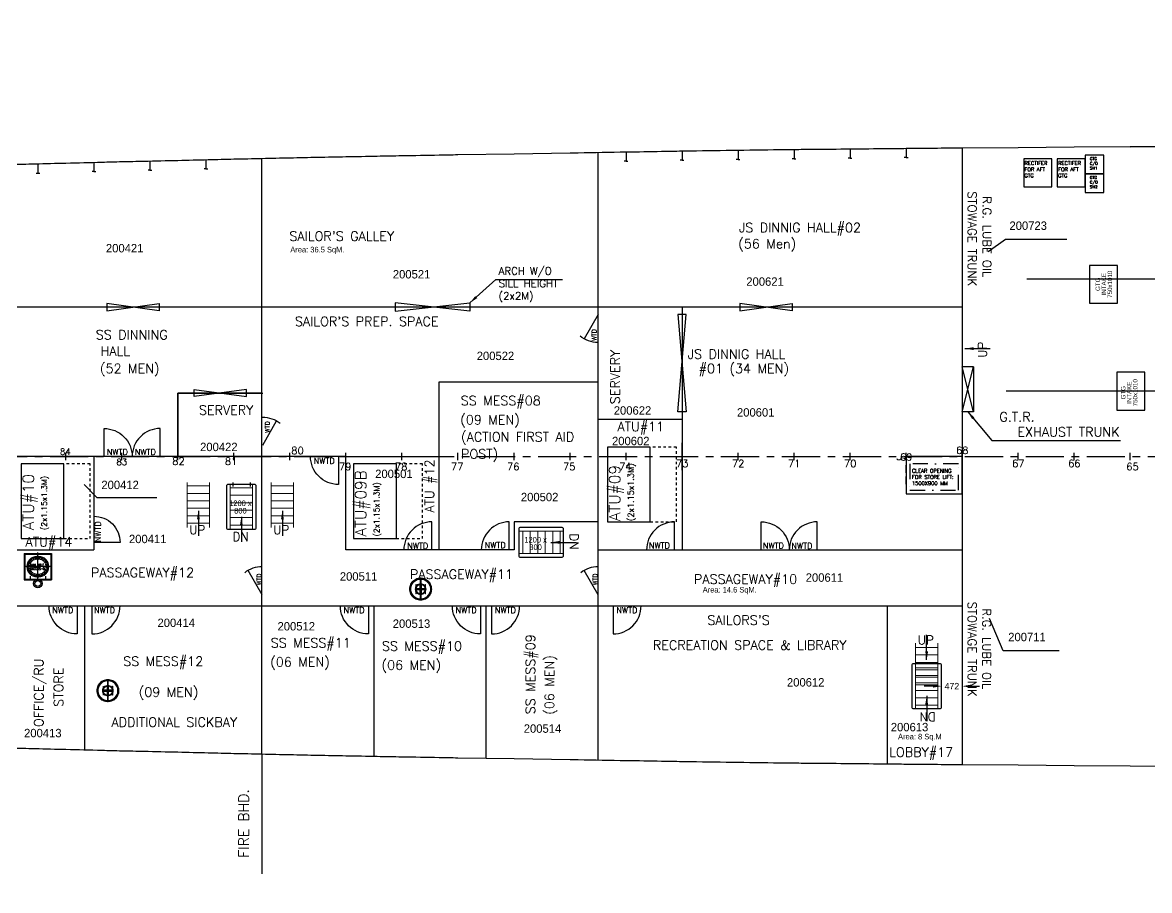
# Model space of a CAD drawing. Header units: inches. Extents: x -439515 to 171412, y -8673 to 415183.
# Drawn here: x 36769 to 62641, y 80896 to 100823 of the extents above; entities that cross this region are included whole.
import ezdxf
from ezdxf.enums import TextEntityAlignment as Align

# ---------------------------------------------------------------- set-up
doc = ezdxf.new("R2010")
doc.units = ezdxf.units.IN
doc.header["$LTSCALE"] = 700
doc.header["$MEASUREMENT"] = 0
doc.header["$PDMODE"] = 34
for name, pattern in [('CENTER', [2, 1.25, -0.25, 0.25, -0.25]), ('CENTER2', [1.125, 0.75, -0.125, 0.125, -0.125]), ('DASHDOT', [1, 0.5, -0.25, 0, -0.25]), ('DASHED', [0.75, 0.5, -0.25]), ('DASHED2', [0.375, 0.25, -0.125]), ('DOT', [0.2, 0.1, -0.1])]:
    doc.linetypes.add(name, pattern=pattern)
for name, color, linetype in [('00', 7, 'Continuous'), ('01', 7, 'Continuous'), ('1', 2, 'Continuous'), ('2 DECK', 7, 'Continuous'), ('COMPT.NOS', 4, 'Continuous'), ('COMPTNAME', 7, 'Continuous'), ('Escape scuttle', 30, 'Continuous'), ('Escape scuttle-RefEdit0', 30, 'Continuous'), ('HATCHES', 7, 'Continuous'), ('Layer1', 6, 'Continuous'), ('LIGHT_BULKHEADS', 7, 'Continuous'), ('MANHOLEPLAN', 3, 'Continuous'), ('STIF3', 3, 'Continuous'), ('UP-DOWN', 7, 'Continuous')]:
    doc.layers.add(name, color=color, linetype=linetype)
doc.layers.add('LADDER', color=7, linetype='Continuous', lineweight=15)
doc.styles.add('ROMAN C', font='ROMANS.SHX', dxfattribs={"width": 0.9})
doc.styles.add('ROMANS', font='romans')
doc.styles.add('style1', font='romans.shx', dxfattribs={"height": 250})
doc.dimstyles.get("Standard").update_dxf_attribs({"dimtxt": 150.18, "dimasz": 200.18, "dimexe": 0.8, "dimexo": 0.625, "dimgap": 0.09, "dimtad": 0, "dimtih": 1, "dimtoh": 1, "dimdec": 0, "dimzin": 0, "dimdsep": 46, "dimtxsty": 'Standard', "dimcen": 8.09, "dimclrd": 40, "dimclre": 40, "dimadec": 0, "dimazin": 0, "dimtfac": 1, "dimtdec": 0, "dimtofl": 0, "dimtmove": 0, "dimatfit": 3, "dimfxl": 1, "dimtolj": 1, "dimtzin": 0, "dimarcsym": 0})

# ---------------------------------------------------------------- blocks, each defined once
blk = doc.blocks.new('A$C49E2739F')
at = {"layer": 'LADDER', "color": 3}
for p, q in [((112, 600), (1312, 600)), ((200, 600), (200, 0)), ((400, 600), (400, 0)), ((600, 600), (600, 0)), ((800, 600), (800, 0)), ((1000, 600), (1000, 0)), ((1200, 600), (1200, 0)), ((112, 0), (1312, 0))]:
    blk.add_line(p, q, dxfattribs=at)
blk = doc.blocks.new('*D256')
at = {"layer": '01', "color": 40, "linetype": 'ByBlock', "lineweight": -2, "transparency": 16777216}
for p, q in [((57669, 85586), (57469, 85586)), ((57869, 85586), (57869, 85586)), ((58341, 85587), (58341, 85587)), ((58541, 85586), (58741, 85586))]:
    blk.add_line(p, q, dxfattribs=at)
at = {"layer": '01', "color": 40, "linetype": 'ByBlock', "transparency": 16777216}
for points in [[(57669, 85620), (57669, 85553), (57869, 85586)], [(58541, 85620), (58541, 85553), (58341, 85586)]]:
    blk.add_solid(points, dxfattribs=at)
at = {"layer": 'Defpoints', "color": 0, "linetype": 'ByBlock', "transparency": 16777216}
for p in [(57869, 85586), (58341, 85586), (58341, 85586)]:
    blk.add_point(p, dxfattribs=at)
at = {"layer": '01', "color": 0, "linetype": 'ByBlock', "transparency": 16777216, "insert": (58105, 85586), "char_height": 150.2, "attachment_point": 5}
blk.add_mtext('\\A1;472', dxfattribs=at)
blk = doc.blocks.new('atu10')
at = {"layer": '01', "color": 3, "linetype": 'ByBlock'}
blk.add_lwpolyline([(99332, 104003), (101332, 104003), (101332, 105153), (99332, 105153)], close=True, dxfattribs=at)
at = {"layer": '01', "color": 4, "linetype": 'DOT'}
blk.add_lwpolyline([(99332, 104003), (99332, 103303), (101332, 103303), (101332, 104003)], dxfattribs=at)
at = {"insert": (99559, 105108), "char_height": 400, "width": 1855.09, "attachment_point": 1, "style": 'ROMANS'}
blk.add_mtext('{\\H0.75x;ATU#10\\P\\H0.5x;(2x1.15x1.3M)\\P \\H0.8889x;}', dxfattribs=at)
blk = doc.blocks.new('DRW', base_point=(42299, 4033))
at = {"linetype": 'Continuous'}
blk.add_line((41799, 4033), (42665, 4533), dxfattribs=at)
blk.add_arc((41799, 4033), 1000, 0, 40, dxfattribs=at)
blk = doc.blocks.new('DLN', base_point=(36758, 6815))
at = {"linetype": 'Continuous'}
blk.add_lwpolyline([(37258, 6815), (37258, 7815, 0.414214), (36258, 6815)], format="xyb", dxfattribs=at)
blk = doc.blocks.new('ATU09B')
at = {"layer": '01', "color": 3, "linetype": 'ByBlock'}
blk.add_lwpolyline([(99980, 103141), (101980, 103141), (101980, 104291), (99980, 104291)], close=True, dxfattribs=at)
at = {"layer": '01', "color": 4, "linetype": 'DOT'}
blk.add_lwpolyline([(99980, 103141), (99980, 102441), (101980, 102441), (101980, 103141)], dxfattribs=at)
at = {"insert": (99998, 104246), "char_height": 400, "width": 2209.7, "attachment_point": 1, "style": 'ROMANS'}
blk.add_mtext('{\\H0.75x;ATU#09\\P\\H0.5333x;(2x1.15x1.3M)\\P }', dxfattribs=at)
blk = doc.blocks.new('WT DOORS')
at = {"color": 7}
blk.add_line((30323, -121880), (29948, -121230), dxfattribs=at)
at = {"linetype": 'ByBlock'}
blk.add_arc((30323, -121880), 750, 89.9395, 128.584, dxfattribs=at)
blk = doc.blocks.new('ATU09')
at = {"layer": '01', "color": 3, "linetype": 'ByBlock'}
blk.add_lwpolyline([(105792, 92966), (107792, 92966), (107792, 94116), (105792, 94116)], close=True, dxfattribs=at)
at = {"layer": '01', "color": 4, "linetype": 'DOT'}
blk.add_lwpolyline([(105792, 92966), (105792, 92266), (107792, 92266), (107792, 92966)], dxfattribs=at)
at = {"insert": (105849, 94071), "char_height": 400, "width": 1855.09, "attachment_point": 1, "style": 'ROMANS'}
blk.add_mtext('{\\H0.75x;ATU#09B\\P\\H0.5x;(2x1.15x1.3M)\\P }', dxfattribs=at)
blk = doc.blocks.new('GTG STARING PANEL AFT1')
at = {"layer": '01', "color": 3, "linetype": 'ByBlock'}
blk.add_lwpolyline([(-133679, 125903), (-132929, 125903), (-132929, 126653), (-133679, 126653)], close=True, dxfattribs=at)
at = {"color": 3, "insert": (-133657, 126586), "char_height": 100, "width": 899.37, "attachment_point": 1}
blk.add_mtext('{\\Fromans.shx|c0;RECTIFER  FOR AFT GTG }', dxfattribs=at)
blk = doc.blocks.new('CHANGEOVER SW1')
at = {"layer": '01', "color": 4, "linetype": 'ByBlock'}
blk.add_lwpolyline([(-131303, 124263), (-130803, 124263), (-130803, 124763), (-131303, 124763)], close=True, dxfattribs=at)
at = {"color": 4, "insert": (-131179, 124702), "char_height": 75, "width": 291.25, "attachment_point": 1}
blk.add_mtext('{\\Fromans.shx|c0;GTG C/O SW1}', dxfattribs=at)
blk = doc.blocks.new('CHANGEOVER SW2')
at = {"layer": '01', "color": 4, "linetype": 'ByBlock'}
blk.add_lwpolyline([(-131303, 123761), (-130803, 123761), (-130803, 124261), (-131303, 124261)], close=True, dxfattribs=at)
at = {"color": 4, "insert": (-131179, 124200), "char_height": 75, "width": 291.25, "attachment_point": 1}
blk.add_mtext('{\\Fromans.shx|c0;GTG C/O SW2}', dxfattribs=at)
blk = doc.blocks.new('HING')
at = {"layer": 'MANHOLEPLAN'}
for p, q in [((-205, -49), (-205, 61)), ((205, -49), (205, 61))]:
    blk.add_line(p, q, dxfattribs=at)
for radius in [118, 77.9]:
    blk.add_circle((0, 147), radius, dxfattribs=at)
blk = doc.blocks.new('manholerecesstype450x400')
at = {"layer": 'MANHOLEPLAN', "ltscale": 0.13}
for p, q in [((-363, 353), (-363, -353)), ((-363, 353), (363, 353)), ((-353, 343), (-353, -343)), ((-353, 343), (353, 343)), ((-353, 338), (353, 338)), ((-348, 338), (-348, -338)), ((348, 338), (348, -338)), ((353, 343), (353, -343)), ((363, 353), (363, -353)), ((-25, 240), (25, 240)), ((-25, -240), (25, -240)), ((-363, -353), (363, -353)), ((-353, -338), (353, -338)), ((-353, -343), (353, -343))]:
    blk.add_line(p, q, dxfattribs=at)
at = {"layer": 'MANHOLEPLAN', "linetype": 'CENTER2', "ltscale": 0.1}
for p, q in [((0, -370), (0, 383)), ((385, 0), (-374, 0))]:
    blk.add_line(p, q, dxfattribs=at)
at = {"layer": 'MANHOLEPLAN'}
for p, q in [((-73, 8), (73, 8)), ((-25, 270), (25, 270)), ((-73, -8), (73, -8)), ((-25, -270), (25, -270))]:
    blk.add_line(p, q, dxfattribs=at)
at = {"layer": 'MANHOLEPLAN', "linetype": 'DASHED', "ltscale": 0.13}
for p, q in [((-25, 205), (25, 205)), ((-25, 200), (25, 200)), ((-25, -200), (25, -200)), ((-25, -205), (25, -205))]:
    blk.add_line(p, q, dxfattribs=at)
at = {"layer": 'MANHOLEPLAN'}
for centre in [(-73, 0), (73, 0)]:
    blk.add_circle(centre, 8, dxfattribs=at)
at = {"layer": 'MANHOLEPLAN', "ltscale": 0.13}
for centre, radius, start, end in [((-25, 0), 270, 90, 270), ((-25, 0), 240, 90, 270), ((25, 0), 270, 270, 90), ((25, 0), 240, 270, 90)]:
    blk.add_arc(centre, radius, start, end, dxfattribs=at)
at = {"layer": 'MANHOLEPLAN', "linetype": 'DASHED', "ltscale": 0.13}
for centre, radius, start, end in [((-25, 0), 205, 90, 270), ((-25, 0), 200, 90, 270), ((25, 0), 205, 270, 90), ((25, 0), 200, 270, 90)]:
    blk.add_arc(centre, radius, start, end, dxfattribs=at)
at = {"layer": 'Layer1', "rotation": 180}
blk.add_blockref('HING', (0, -305), dxfattribs=at)
at = {"layer": 'MANHOLEPLAN', "insert": (-203, 74), "char_height": 60, "width": 626.17, "attachment_point": 1, "style": 'ROMAN C'}
blk.add_mtext('MAN HOLE RECESS-B', dxfattribs=at)
blk = doc.blocks.new('A$C1959151D')
at = {"layer": 'Escape scuttle-RefEdit0', "color": 3, "lineweight": 0}
for p, q in [((171, 308), (272, 310)), ((272, 310), (272, 284)), ((317, 317), (277, 317)), ((310, 322), (284, 322)), ((285, 554), (285, 559)), ((309, 559), (285, 559)), ((285, 309), (285, 285)), ((286, 309), (285, 309)), ((286, 309), (286, 285)), ((291, 309), (286, 309)), ((303, 321), (291, 321)), ((291, 278), (291, 321)), ((291, 309), (291, 285)), ((297, 309), (291, 309)), ((297, 421), (297, 441)), ((297, 441), (297, 421)), ((297, 309), (297, 285)), ((303, 309), (297, 309)), ((303, 278), (303, 321)), ((303, 285), (303, 309)), ((308, 309), (303, 309)), ((308, 423), (310, 322)), ((308, 285), (308, 309)), ((309, 309), (308, 309)), ((309, 554), (309, 559)), ((309, 285), (309, 309)), ((309, 285), (309, 309)), ((322, 284), (322, 310)), ((153, 297), (173, 297)), ((173, 297), (153, 297)), ((277, 277), (317, 277)), ((286, 171), (284, 272)), ((284, 272), (310, 272)), ((285, 285), (286, 285)), ((309, 278), (285, 278)), ((285, 272), (285, 278)), ((285, 272), (309, 272)), ((285, 40), (285, 35)), ((285, 35), (309, 35)), ((286, 285), (291, 285)), ((291, 285), (297, 285)), ((291, 278), (303, 278)), ((297, 285), (303, 285)), ((297, 173), (297, 153)), ((297, 153), (297, 173)), ((297, 0), (297, 35)), ((297, 0), (297, 35)), ((297, 16), (297, 22)), ((297, 16), (297, 22)), ((297, 0), (297, 15)), ((297, 0), (297, 15)), ((303, 285), (308, 285)), ((308, 285), (309, 285)), ((309, 272), (309, 278)), ((309, 40), (309, 35)), ((423, 286), (322, 284)), ((421, 297), (441, 297)), ((441, 297), (421, 297))]:
    blk.add_line(p, q, dxfattribs=at)
for points in [[(231, 7), (199, 17), (168, 29), (139, 46), (112, 65), (87, 87), (65, 112), (46, 139), (29, 168), (17, 199), (7, 231), (2, 264), (0, 297), (2, 330), (7, 363), (17, 395), (29, 426), (46, 455), (65, 482), (87, 507), (112, 529), (139, 548), (168, 565), (199, 577), (231, 587)], [(231, 7), (199, 17), (168, 29), (139, 46), (112, 65), (87, 87), (65, 112), (46, 139), (29, 168), (17, 199), (7, 231), (2, 264), (0, 297), (2, 330), (7, 363), (17, 395), (29, 426), (46, 455), (65, 482), (87, 507), (112, 529), (139, 548), (168, 565), (199, 577), (231, 587)], [(360, 572), (329, 577), (297, 579), (265, 577), (234, 572), (204, 563), (175, 551), (147, 536), (121, 518), (97, 497), (76, 473), (58, 447), (43, 419), (31, 390), (22, 360), (17, 329), (15, 297), (17, 265), (22, 234), (31, 204), (43, 175), (58, 147), (76, 121), (97, 97), (121, 76), (147, 58), (175, 43), (204, 31), (234, 22), (265, 17), (297, 15), (297, 0), (264, 2), (231, 7)], [(235, 23), (204, 32), (175, 44), (148, 59), (122, 78), (99, 99), (78, 122), (59, 148), (44, 175), (32, 204), (23, 235), (18, 266), (16, 297), (18, 328), (23, 359), (32, 390), (44, 419), (59, 446), (78, 472), (99, 495), (122, 516), (148, 535), (175, 550), (204, 562), (235, 571)], [(358, 565), (328, 570), (297, 572), (266, 570), (236, 565), (206, 556), (178, 545), (151, 530), (126, 512), (103, 491), (82, 468), (64, 443), (49, 416), (38, 388), (29, 358), (24, 328), (22, 297), (24, 266), (29, 236), (38, 206), (49, 178), (64, 151), (82, 126), (103, 103), (126, 82), (151, 64), (178, 49), (206, 38), (236, 29), (266, 24), (297, 22), (297, 16), (266, 18), (235, 23)], [(360, 552), (329, 557), (297, 559), (265, 557), (234, 552), (204, 542), (175, 529), (148, 513), (123, 493), (101, 471), (81, 446), (65, 419), (52, 390), (42, 360), (37, 329), (35, 297), (37, 265), (42, 234), (52, 204), (65, 175), (81, 148), (101, 123), (123, 101), (148, 81), (175, 65), (204, 52), (234, 42), (265, 37), (297, 35), (297, 0), (264, 2), (231, 7)], [(167, 421), (167, 173), (173, 173), (173, 421), (167, 421)], [(272, 284), (171, 286), (171, 308)], [(173, 316), (173, 310), (421, 310), (421, 316), (173, 316)], [(231, 587), (264, 592), (297, 594), (330, 592), (363, 587), (395, 577), (426, 565), (455, 548), (482, 529), (507, 507), (529, 482), (548, 455), (565, 426), (577, 395), (587, 363), (592, 330), (594, 297), (592, 264), (587, 231), (577, 199), (565, 168), (548, 139), (529, 112), (507, 87), (482, 65), (455, 46), (426, 29), (395, 17), (363, 7), (330, 2), (297, 0)], [(231, 587), (264, 592), (297, 594), (330, 592), (363, 587), (395, 577), (426, 565), (455, 548), (482, 529), (507, 507), (529, 482), (548, 455), (565, 426), (577, 395), (587, 363), (592, 330), (594, 297), (592, 264), (587, 231), (577, 199), (565, 168), (548, 139), (529, 112), (507, 87), (482, 65), (455, 46), (426, 29), (395, 17), (363, 7), (330, 2), (297, 0)], [(235, 571), (266, 576), (297, 578), (328, 576), (359, 571), (390, 562), (419, 550), (446, 535), (472, 516), (495, 495), (516, 472), (535, 446), (550, 419), (562, 390), (571, 359), (576, 328), (578, 297), (576, 266), (571, 235), (562, 204), (550, 175), (535, 148), (516, 122), (495, 99), (472, 78), (446, 59), (419, 44), (390, 32), (359, 23), (328, 18), (297, 16)], [(272, 284), (274, 284), (274, 310), (272, 310)], [(285, 559), (277, 322), (277, 317)], [(277, 317), (285, 554), (309, 554), (317, 317)], [(284, 322), (286, 423), (308, 423)], [(284, 322), (284, 320), (310, 320), (310, 322)], [(285, 594), (285, 554), (309, 554), (309, 594), (285, 594)], [(317, 317), (317, 322), (309, 559)], [(322, 310), (320, 310), (320, 284), (322, 284)], [(322, 310), (423, 308), (423, 286)], [(358, 29), (388, 38), (416, 49), (443, 64), (468, 82), (491, 103), (512, 126), (530, 151), (545, 178), (556, 206), (565, 236), (570, 266), (572, 297), (570, 328), (565, 358), (556, 388), (545, 416), (530, 443), (512, 468), (491, 491), (468, 512), (443, 530), (416, 545), (388, 556), (358, 565)], [(360, 22), (390, 31), (419, 43), (447, 58), (473, 76), (497, 97), (518, 121), (536, 147), (551, 175), (563, 204), (572, 234), (577, 265), (579, 297), (577, 329), (572, 360), (563, 390), (551, 419), (536, 447), (518, 473), (497, 497), (473, 518), (447, 536), (419, 551), (390, 563), (360, 572)], [(360, 42), (390, 52), (419, 65), (446, 81), (471, 101), (493, 123), (513, 148), (529, 175), (542, 204), (552, 234), (557, 265), (559, 297), (557, 329), (552, 360), (542, 390), (529, 419), (513, 446), (493, 471), (471, 493), (446, 513), (419, 529), (390, 542), (360, 552)], [(421, 421), (421, 173), (427, 173), (427, 421), (421, 421)], [(173, 284), (173, 278), (421, 278), (421, 284), (173, 284)], [(277, 277), (277, 272), (285, 35)], [(317, 277), (309, 40), (285, 40), (277, 277)], [(310, 272), (310, 274), (284, 274), (284, 272)], [(285, 40), (285, 0), (309, 0), (309, 40), (285, 40)], [(310, 272), (308, 171), (286, 171)], [(297, 35), (329, 37), (360, 42)], [(297, 22), (328, 24), (358, 29)], [(297, 15), (329, 17), (360, 22)], [(309, 35), (317, 272), (317, 277)]]:
    blk.add_lwpolyline(points, dxfattribs=at)
for points in [[(297, 22, 0.999999), (297, 572, 0.999999), (297, 22, 0.999999)], [(297, 272, 1), (297, 322, 1), (297, 272, 1)], [(297, 272, 1), (297, 322, 1), (297, 272, 1)], [(297, 272, 1), (297, 322, 1), (297, 272, 1)], [(297, 285, 1), (297, 309, 1), (297, 285, 1)]]:
    blk.add_lwpolyline(points, format="xyb", dxfattribs=at)
for radius, start, end in [(144, 90, 180.0001), (124, 90, 180), (144, 359.9999, 90), (124, 0, 90), (144, 179.9999, 270), (124, 180, 270), (144, 270, 0.0001), (124, 270, 0)]:
    blk.add_arc((297, 297), radius, start, end, dxfattribs=at)

msp = doc.modelspace()

# ---------------------------------------------------------------- linework, layer by layer
at = {"color": 7}
for p, q in [((49981.3, 83884), (49981.3, 97834.3)), ((58340.7, 97938.6), (58340.7, 83779.9)), ((58340.7, 94288.7), (36477.6, 94288.7)), ((37763.7, 90773.5), (37763.7, 90944.9)), ((39049.7, 90773.5), (39049.7, 90944.9)), ((40335.8, 90773.5), (40335.8, 90944.9)), ((41621.8, 90773.5), (41621.8, 90944.9)), ((42907.9, 90773.5), (42907.9, 90944.9)), ((44194, 90773.5), (44194, 90944.9)), ((45480, 90773.5), (45480, 90944.9)), ((46766.1, 90773.5), (46766.1, 90944.9)), ((48052.2, 90773.5), (48052.2, 90944.9)), ((49338.2, 90773.5), (49338.2, 90944.9)), ((50624.3, 90773.5), (50624.3, 90944.9)), ((51910.3, 90773.5), (51910.3, 90944.9)), ((53196.4, 90773.5), (53196.4, 90944.9)), ((54482.5, 90773.5), (54482.5, 90944.9)), ((55768.5, 90773.5), (55768.5, 90944.9)), ((57054.6, 90773.5), (57054.6, 90944.9)), ((58340.7, 90773.5), (58340.7, 90944.9)), ((59626.7, 90773.5), (59626.7, 90944.9)), ((60912.8, 90773.5), (60912.8, 90944.9)), ((62198.8, 90773.5), (62198.8, 90944.9)), ((36477.6, 87429.7), (49981.3, 87429.7)), ((49981.3, 87429.7), (58340.7, 87429.7))]:
    msp.add_line(p, q, dxfattribs=at)
at = {"color": 2, "linetype": 'Continuous'}
for p, q in [((50624.3, 97845.1), (50624.3, 97639.3)), ((51910.3, 97867.4), (51910.3, 97661.6)), ((53196.4, 97886.8), (53196.4, 97681)), ((53196.4, 97886.5), (53196.4, 97680.8)), ((54482.5, 97902.5), (54482.5, 97696.8)), ((55768.5, 97915.4), (55768.5, 97709.6)), ((57054.6, 97927.4), (57054.6, 97721.6)), ((37121.4, 97573.8), (37121.4, 97368)), ((38407.5, 97605.9), (38407.5, 97400.2)), ((39693.5, 97636.8), (39693.5, 97431)), ((40979.2, 97666.8), (40979.2, 97461)), ((50624.3, 97639.3), (50581.4, 97639.3)), ((50624.3, 97639.3), (50667.2, 97639.3)), ((51910.3, 97661.6), (51867.5, 97661.6)), ((51910.3, 97661.6), (51953.2, 97661.6)), ((53196.4, 97681), (53153.5, 97681)), ((53196.4, 97681), (53239.3, 97681)), ((53196.4, 97680.8), (53239.3, 97680.8)), ((54482.5, 97696.8), (54439.6, 97696.8)), ((54482.5, 97696.8), (54525.3, 97696.8)), ((55768.5, 97709.6), (55725.7, 97709.6)), ((55768.5, 97709.6), (55811.4, 97709.6)), ((57054.6, 97721.6), (57011.7, 97721.6)), ((57054.6, 97721.6), (57097.5, 97721.6)), ((37078.6, 97368), (37164.3, 97368)), ((38407.5, 97400.2), (38364.6, 97400.2)), ((38407.5, 97400.2), (38450.4, 97400.2)), ((39693.5, 97431), (39650.7, 97431)), ((39693.5, 97431), (39736.4, 97431)), ((40979.2, 97461), (40936.3, 97461)), ((40979.2, 97461), (41022, 97461))]:
    msp.add_line(p, q, dxfattribs=at)
at = {"color": 7, "linetype": 'Continuous'}
msp.add_line((42264.9, 84022.1), (42264.9, 97696.3), dxfattribs=at)
msp.add_line((42264.9, 84022.1), (42264.9, 97696.3), dxfattribs=at)
at = {"color": 3}
for p, q in [((63158.4, 94931.7), (59824.2, 94931.7)), ((63158.4, 92359.6), (59354.8, 92359.6))]:
    msp.add_line(p, q, dxfattribs=at)
at = {"color": 42}
for p, q in [((51910.3, 94288.7), (51910.3, 88715.8)), ((46337.4, 88715.8), (46337.4, 92574)), ((40335.8, 92316.7), (42286.3, 92316.7)), ((49981.3, 91716.6), (51910.3, 91716.6)), ((38406.7, 90859.2), (38406.7, 88715.8)), ((36477.6, 88715.8), (38406.7, 88715.8)), ((38192.3, 87429.7), (38192.3, 84118)), ((44837, 87429.7), (44837, 83970)), ((47409.1, 87429.7), (47409.1, 83925.6))]:
    msp.add_line(p, q, dxfattribs=at)
at = {"color": 6}
for p, q in [((58597.9, 92916.9), (58340.7, 92916.9)), ((58340.7, 91888.1), (58597.9, 92916.9)), ((58597.9, 91888.1), (58340.7, 92916.9)), ((58597.9, 92916.9), (58597.9, 91888.1)), ((58597.9, 91888.1), (58340.7, 91888.1))]:
    msp.add_line(p, q, dxfattribs=at)
at = {"color": 5, "linetype": 'CENTER'}
msp.add_line((13603.7, 90859.2), (147274.5, 90859.2), dxfattribs=at)
at = {"color": 7, "linetype": 'DASHED2'}
msp.add_line((57054.6, 90224.6), (57054.6, 90739), dxfattribs=at)
for points in [[(61264.3, 94378.7), (61906.9, 94378.7), (61906.9, 95244.6), (61264.3, 95244.6)], [(61890.2, 91926.6), (62533.2, 91926.6), (62533.2, 92792.6), (61890.2, 92792.6)]]:
    msp.add_lwpolyline(points, close=True)
at = {"color": 4}
for points in [[(38706.8, 94368.9), (38706.8, 94204.9), (39907.1, 94368.9), (39907.1, 94204.9), (38706.8, 94368.9)], [(53239.3, 94370.7), (53239.3, 94206.7), (54439.6, 94370.7), (54439.6, 94206.7), (53239.3, 94370.7)], [(53239.3, 94370.7), (53239.3, 94206.7), (54439.6, 94370.7), (54439.6, 94206.7), (53239.3, 94370.7)]]:
    msp.add_lwpolyline(points, dxfattribs=at)
at = {"color": 7}
for points in [[(47038, 94385.2), (47038, 94192.3), (45323.2, 94385.2), (45323.2, 94192.3), (47038, 94385.2)], [(47038, 94385.2), (47038, 94192.3), (45323.2, 94385.2), (45323.2, 94192.3), (47038, 94385.2)], [(57054.6, 90001.8), (58340.7, 90001.8), (58340.7, 90859.2), (57054.6, 90859.2)]]:
    msp.add_lwpolyline(points, close=True, dxfattribs=at)
at = {"color": 42}
for points in [[(51813.9, 91888.1), (52006.8, 94117.2), (51813.9, 94117.2), (52006.8, 91888.1), (51813.9, 91888.1)], [(41911.2, 92234.8), (41911.2, 92398.7), (40710.9, 92234.8), (40710.9, 92398.7), (41911.2, 92234.8)], [(46337.4, 92574), (49981.3, 92574)], [(42264.9, 92316.7), (40335.8, 92316.7), (40335.8, 90859.2)], [(40335.8, 90859.2), (40335.8, 90859.2), (40335.8, 92316.7)], [(49981.3, 89358.8), (48052.2, 89358.8), (48052.2, 88715.8), (46766.1, 88715.8), (44194, 88715.8), (44194, 90859.2), (46337.4, 90859.2)], [(49981.3, 88715.8), (58340.7, 88715.8)]]:
    msp.add_lwpolyline(points, dxfattribs=at)
at = {"linetype": 'Continuous'}
for points in [[(38642.5, 90859.2), (38642.5, 91502.2, -0.4142136), (39285.5, 90859.2)], [(39928.5, 90859.2), (39928.5, 91502.2, 0.4142136), (39285.5, 90859.2)], [(44022.5, 90859.2), (44022.5, 90216.2, -0.4142136), (43379.5, 90859.2)], [(38406.7, 89487.4, -0.4142136), (39006.9, 88887.2), (38406.7, 88887.2)], [(46165.9, 88715.8), (46165.9, 89358.8, 0.4142136), (45522.9, 88715.8)], [(47945, 88715.8), (47945, 89358.8, 0.4142136), (47302, 88715.8)], [(51738.9, 88715.8), (51738.9, 89358.8, 0.4168629), (51095.9, 88710)], [(53728.7, 88715.8), (53728.7, 89358.8, -0.4168629), (54371.7, 88710)], [(55014.7, 88715.8), (55014.7, 89358.8, 0.4168629), (54371.7, 88710)], [(38020.9, 87429.7), (38020.9, 86786.7, -0.4142136), (37377.8, 87429.7)], [(38363.8, 87429.7), (38363.8, 86786.7, 0.4142136), (39006.9, 87429.7)], [(44708.4, 87429.7), (44708.4, 86786.7, -0.4142136), (44065.4, 87429.7)], [(47280.5, 87429.7), (47280.5, 86786.7, -0.4142136), (46637.5, 87429.7)], [(47537.7, 87429.7), (47537.7, 86786.7, 0.4142136), (48180.8, 87429.7)]]:
    msp.add_lwpolyline(points, format="xyb", dxfattribs=at)
at = {"linetype": 'DASHDOT'}
msp.add_lwpolyline([(57140.3, 90087.6), (58255, 90087.6), (58255, 90687.7), (57140.3, 90687.7)], close=True, dxfattribs=at)
at = {"layer": '00', "color": 2}
msp.add_line((40550.1, 84067.1), (40550, 84062), dxfattribs=at)
at = {"layer": '00'}
msp.add_lwpolyline([(44194, 90859.2), (43229.4, 90859.2), (43229.4, 90859.2), (36477.6, 90859.2)], dxfattribs=at)
at = {"layer": '01', "color": 4, "linetype": 'ByBlock'}
for p, q in [((51910.3, 90541.8), (51910.3, 91176.6)), ((37763.7, 90859.2), (37849.4, 90859.2)), ((42264.9, 84021.7), (42264.9, 81279.8))]:
    msp.add_line(p, q, dxfattribs=at)
at = {"layer": '01', "linetype": 'ByBlock'}
msp.add_line((42264.9, 87429.7), (49981.3, 87429.7), dxfattribs=at)
at = {"layer": '01', "color": 1, "linetype": 'ByBlock'}
msp.add_line((56625.9, 83795.2), (56625.9, 87429.7), dxfattribs=at)
at = {"layer": '1', "color": 4, "lineweight": 0}
for points in [[(57018.1, 90809, -0.0190416), (57015.7, 90811.6, 0.2211893), (56977.6, 90829.4, 0.2211744), (56939.4, 90811.6, -0.0837375), (56927.6, 90801.6)], [(57018.1, 90809, -0.0190416), (57015.7, 90811.6, 0.2211893), (56977.6, 90829.4, 0.2211744), (56939.4, 90811.6, -0.0837375), (56927.6, 90801.6)], [(57018.1, 90809, -0.0190416), (57015.7, 90811.6, 0.2211893), (56977.6, 90829.4, 0.2211744), (56939.4, 90811.6, -0.0837375), (56927.6, 90801.6)], [(56928.9, 90800.5, 0.0873624), (56940.7, 90810.5, -0.2211816), (56977.6, 90827.7, -0.2211791), (57014.4, 90810.5, 0.0193456), (57016.9, 90807.8, 0.0193456)], [(56928.9, 90800.5, 0.0873624), (56940.7, 90810.5, -0.2211816), (56977.6, 90827.7, -0.2211791), (57014.4, 90810.5, 0.0193456), (57016.9, 90807.8, 0.0193456)], [(56928.9, 90800.5, 0.0873624), (56940.7, 90810.5, -0.2211816), (56977.6, 90827.7, -0.2211791), (57014.4, 90810.5, 0.0193456), (57016.9, 90807.8, 0.0193456)], [(56928.8, 90800.4, 0.0190416), (56926.4, 90797.8, -0.2211893), (56888.2, 90780, -0.2211744), (56850, 90797.8, 0.0837375), (56838.2, 90807.8)], [(56928.8, 90800.4, 0.0190416), (56926.4, 90797.8, -0.2211893), (56888.2, 90780, -0.2211744), (56850, 90797.8, 0.0837375), (56838.2, 90807.8)], [(56928.8, 90800.4, 0.0190416), (56926.4, 90797.8, -0.2211893), (56888.2, 90780, -0.2211744), (56850, 90797.8, 0.0837375), (56838.2, 90807.8)], [(56839.5, 90808.9, -0.0873624), (56851.3, 90798.9, 0.2211816), (56888.2, 90781.7, 0.2211791), (56925.1, 90798.9, -0.0193456), (56927.6, 90801.6, -0.0193456)], [(56839.5, 90808.9, -0.0873624), (56851.3, 90798.9, 0.2211816), (56888.2, 90781.7, 0.2211791), (56925.1, 90798.9, -0.0193456), (56927.6, 90801.6, -0.0193456)], [(56839.5, 90808.9, -0.0873624), (56851.3, 90798.9, 0.2211816), (56888.2, 90781.7, 0.2211791), (56925.1, 90798.9, -0.0193456), (56927.6, 90801.6, -0.0193456)]]:
    msp.add_lwpolyline(points, format="xyb", dxfattribs=at)
at = {"layer": '2 DECK', "color": 7}
msp.add_line((62198.8, 97969.4), (63484.9, 97979.7), dxfattribs=at)
for points in [[(63484.9, 97979.7), (62198.8, 97969.4), (60912.8, 97959.1), (59626.7, 97948.8), (58340.7, 97938.6, 0.0001667), (57697.6, 97933.2, 0.0001667), (57054.6, 97927.4, 0.00025), (56625.9, 97923.2, -0.000125), (55768.5, 97914.5, -0.000375), (54911.2, 97906.8, 0.0007499), (54482.5, 97902.5, 0.0004999), (54284.6, 97900.1, 0.0000909), (53196.4, 97885.4, 0.0000757), (52108.2, 97870.3, 0.0004166), (51910.3, 97867.4, 0.000657), (51439.6, 97859.4, -0.0003793), (50624.3, 97845.1, -0.0000278), (49521.9, 97826.7, -0.0001666), (49338.2, 97823.7), (48052.2, 97803.1), (46766.1, 97782.5, 0.0003332), (46337.4, 97775.4, 0.0001666), (45480, 97760.2, 0.0001666), (44908.4, 97749.7, 0.0001333), (44194, 97736.2, 0.0001999), (43550.9, 97723.6, 0.0001999), (42907.9, 97710.5, 0.0002999), (42264.9, 97696.7, 0.0002998), (41621.8, 97682.2, 0.0003688), (41032.8, 97668.1, -0.0003117), (40335.8, 97651.3, -0.0004812), (39558.5, 97633.9, 0.000735), (39049.7, 97622.2, 0.0003437), (38594.6, 97610.7, -0.0001883), (37763.7, 97589.6, -0.0002194), (37063.4, 97572.4, 0.0002622), (36477.6, 97557.9, 0.0008565)], [(63484.9, 83738.7), (62198.8, 83749), (60912.8, 83759.3), (59626.7, 83769.6), (58340.7, 83779.9, -0.0001667), (57697.6, 83785.2, -0.0001667), (57054.6, 83791, -0.00025), (56625.9, 83795.2, 0.000125), (55768.5, 83803.9, 0.000375), (54911.2, 83811.7, -0.0007499), (54482.5, 83815.9, -0.0004999), (54284.6, 83818.3, -0.0000909), (53196.4, 83833, -0.0000757), (52108.2, 83848.1, -0.0004166), (51910.3, 83851, -0.000657), (51439.6, 83859, 0.0003793), (50624.3, 83873.3, 0.0000278), (49521.9, 83891.7, 0.0001666), (49338.2, 83894.7), (48052.2, 83915.3), (46766.1, 83935.9, -0.0003332), (46337.4, 83943, -0.0001666), (45480, 83958.2, -0.0001666), (44908.4, 83968.7, -0.0001333), (44194, 83982.2, -0.0001999), (43550.9, 83994.8, -0.0001999), (42907.9, 84007.9, -0.0002999), (42264.9, 84021.7, -0.0002998), (41621.8, 84036.2, -0.0003688), (41032.8, 84050.3, 0.0003117), (40335.8, 84067.1, 0.0004812), (39558.5, 84084.5, -0.000735), (39049.7, 84096.2, -0.0003437), (38594.6, 84107.7, 0.0001883), (37763.7, 84128.8, 0.0002194), (37063.4, 84146.1, -0.0002622), (36477.6, 84160.5, -0.0008565)]]:
    msp.add_lwpolyline(points, format="xyb", dxfattribs=at)
at = {"layer": 'COMPT.NOS', "color": 4, "linetype": 'ByBlock'}
for p, q in [((59337.6, 95841.6), (58936.7, 95555.4)), ((60741, 95841.6), (59337.6, 95841.6)), ((38486, 89911.8), (38181.9, 90215.7)), ((39854.7, 89911.8), (38486, 89911.8)), ((59280.3, 86397.6), (58965.3, 87141.6)), ((60569.2, 86397.6), (59280.3, 86397.6))]:
    msp.add_line(p, q, dxfattribs=at)
at = {"layer": 'HATCHES'}
for points in [[(42093.4, 90216.1), (41493.2, 90216.1, 0.4142136), (41450.4, 90173.3), (41450.4, 89230.1, 0.4142136), (41493.2, 89187.3), (42093.4, 89187.3, 0.4142136), (42136.3, 89230.1), (42136.3, 90173.3, 0.4142136)], [(57826.2, 86100.8), (57226.1, 86100.8, 0.4142136), (57183.2, 86057.9), (57183.2, 85114.8, 0.4142136), (57226.1, 85071.9), (57826.2, 85071.9, 0.4142136), (57869.1, 85114.8), (57869.1, 86057.9, 0.4142136)]]:
    msp.add_lwpolyline(points, format="xyb", close=True, dxfattribs=at)
at = {"layer": 'HATCHES', "color": 1}
msp.add_lwpolyline([(48159.3, 89187.3), (48159.3, 88587.2, 0.4142136), (48202.2, 88544.3), (49145.3, 88544.3, 0.4142136), (49188.2, 88587.2), (49188.2, 89187.3, 0.4142136), (49145.3, 89230.2), (48202.2, 89230.2, 0.4142136)], format="xyb", close=True, dxfattribs=at)
at = {"layer": 'LIGHT_BULKHEADS'}
for p, q in [((41595.1, 90264.3), (41595.1, 90168)), ((41991.6, 90264.3), (41991.6, 90168))]:
    msp.add_line(p, q, dxfattribs=at)
at = {"layer": 'STIF3'}
msp.add_line((42264.9, 90861.6), (42264.9, 90980.2), dxfattribs=at)

# ---------------------------------------------------------------- block references
at = {"color": 7, "yscale": 0.6430312499999998, "zscale": 0.6430312499999998}
for name, p, xscale, rotation in [('DRW', (49981, 93795.7), -0.6430312499999998, 90), ('DLN', (50649.4, 87429.7), 0.6430312499999998, 180)]:
    msp.add_blockref(name, p, dxfattribs=dict(at, xscale=xscale, rotation=rotation))
at = {"color": 2}
for p, xscale, yscale, zscale, rotation in [((67843, 195723.3), -0.8573750000000001, 0.8573749999999999, 0.8573749999999999, 0.2398628770311539), ((16708.2, 192291.4), 0.8573750000000001, 0.8573750000000001, 0.8573750000000001, 359.7601371229653), ((24424.5, 192291.4), 0.8573750000000001, 0.8573750000000001, 0.8573750000000001, 359.7601371229688)]:
    msp.add_blockref('WT DOORS', p, dxfattribs=dict(at, xscale=xscale, yscale=yscale, zscale=zscale, rotation=rotation))
at = {"layer": '01', "linetype": 'ByBlock', "xscale": 0.8573749999999999, "yscale": 0.8573749999999999, "zscale": 0.8573749999999999}
for name, p in [('GTG STARING PANEL AFT1', (174366.4, -10893.5)), ('GTG STARING PANEL AFT1', (175138.1, -10893.5)), ('CHANGEOVER SW1', (173743.3, -9188.4)), ('CHANGEOVER SW2', (173743.3, -9188.4))]:
    msp.add_blockref(name, p, dxfattribs=at)
at = {"layer": '01', "linetype": 'ByBlock', "xscale": 0.8573749999999999, "yscale": 0.8573749999999999, "zscale": 0.8573749999999999, "rotation": 90}
msp.add_blockref('ATU09B', (139612.1, 3638.9), dxfattribs=at)
at = {"layer": '01', "color": 4, "linetype": 'ByBlock', "xscale": 0.8573749999999999, "yscale": 0.8573749999999999, "zscale": 0.8573749999999999, "rotation": 90}
for name, p in [('atu10', (126890.5, 3808.2)), ('ATU09', (125058, -1730.2))]:
    msp.add_blockref(name, p, dxfattribs=at)
at = {"layer": 'Escape scuttle', "linetype": 'Continuous', "ltscale": 0.2, "xscale": 0.8573749999999999, "yscale": 0.8573749999999999, "zscale": 0.8573749999999999}
for p in [(45654, 87560.9), (38473.6, 85228.8)]:
    msp.add_blockref('A$C1959151D', p, dxfattribs=at)
at = {"layer": 'LIGHT_BULKHEADS', "color": 3, "extrusion": (0, 0, -1), "yscale": 0.8573749999999999, "zscale": -0.8573749999999999, "rotation": 270}
for p, xscale in [((-41064.5, 90355.2), 0.8573749999999999), ((-42050.4, 90312.3), 0.8573749999999999), ((-42993.6, 90355.2), 0.8573749999999999), ((-57783.2, 85447.3), -0.8573749999999999), ((-57783.2, 84975.8), -0.8573749999999999)]:
    msp.add_blockref('A$C49E2739F', p, dxfattribs=dict(at, xscale=xscale))
at = {"layer": 'LIGHT_BULKHEADS', "color": 3, "extrusion": (0, 0, -1), "xscale": 0.8573749999999999, "yscale": 0.8573749999999999, "zscale": -0.8573749999999999}
msp.add_blockref('A$C49E2739F', (-49284.3, 88630.1), dxfattribs=at)
at = {"layer": 'MANHOLEPLAN', "xscale": 0.8573749999999999, "yscale": 0.8573749999999999, "zscale": 0.8573749999999999}
msp.add_blockref('manholerecesstype450x400', (37120.6, 88330), dxfattribs=at)

# ---------------------------------------------------------------- texts
at = {"color": 7, "style": 'ROMANS'}
for s, height, p in [('WTD', 101.6, (49942.8, 93516.7)), ('WTD', 101.6, (42440.2, 91400.2)), ('NWTD', 135.47, (38567.9, 88889.5, 0)), ('WTD', 101.6, (42249.1, 87904.4)), ('WTD', 101.6, (49965.4, 87904.4))]:
    msp.add_text(s, height=height, rotation=90, dxfattribs=at).set_placement(p)
for s, height, p in [('80', 165.04, (43081.6, 90913)), ('84', 141.47, (37750.4, 90899.5)), ('82', 165.04, (40348.6, 90668.6)), ('81', 165.04, (41556.4, 90668.6)), ('83', 141.47, (39048.6, 90662.9)), ('79', 165.04, (44176.5, 90545.5)), ('78', 165.04, (45462.5, 90545.5)), ('77', 165.04, (46748.6, 90545.5)), ('76', 165.04, (48034.7, 90545.5)), ('75', 165.04, (49320.7, 90545.5)), ('74', 165.04, (50606.8, 90545.5)), ('65', 165.04, (62252.2, 90545.5))]:
    msp.add_text(s, height=height, dxfattribs=at).set_placement(p, align=Align.CENTER)
for s, p in [('68', (58343.3, 91001.8)), ('69', (57057.2, 90848.6)), ('73', (51912.9, 90698.7)), ('72', (53199, 90698.7)), ('71', (54485.1, 90698.7)), ('70', (55771.1, 90698.7)), ('67', (59629.3, 90698.7)), ('66', (60915.4, 90698.7))]:
    msp.add_text(s, height=165.04, dxfattribs=at).set_placement(p, align=Align.MIDDLE)
for p in [(38705.4, 90895.5, 0), (39348.4, 90895.5, 0), (43454.6, 90692.2, 0), (45601.8, 88740.9, 0), (47380.9, 88756.1, 0), (51150.2, 88747.9, 0), (53767.2, 88745.1, 0), (54421.4, 88738.3, 0), (37452.9, 87262.7, 0), (38410, 87262.7, 0), (44140.5, 87262.7, 0), (46712.6, 87262.7, 0), (47615.4, 87262.7, 0), (50403, 87262.7, 0)]:
    msp.add_text('NWTD', height=135.47, dxfattribs=at).set_placement(p)
msp.add_text('FIRE BHD.', height=235.78, rotation=90, dxfattribs=at).set_placement((41963.4, 83221.9), align=Align.RIGHT)
at = {"attachment_point": 1}
for s, insert, char_height, width in [('Area: 36.5 SqM.', (42916.7, 95673.2), 128.606, 2733.883), ('{\\Fromans.shx|c0;CLEAR OPENING FOR STORE LIFT: 1500X900 MM}', (57188.7, 90573.4), 85.738, 1191.247), ('Area: 14.6 SqM.', (52384.3, 87864.6), 128.606, 2733.883), ('Area: 8 Sq.M', (56868.3, 84492.8), 128.606, 1457.537)]:
    msp.add_mtext(s, dxfattribs=dict(at, insert=insert, char_height=char_height, width=width))
at = {"color": 7, "insert": (47699.3, 95204.1), "char_height": 171.475, "width": 1741.624, "attachment_point": 1, "style": 'ROMANS'}
msp.add_mtext('ARCH W/O SILL HEIGHT\\P(2x2M)', dxfattribs=at)
msp.add_mtext('ARCH W/O SILL HEIGHT\\P(2x2M)', dxfattribs=at)
at = {"layer": 'COMPT.NOS', "color": 4, "linetype": 'ByBlock', "char_height": 192.91, "attachment_point": 1}
for s, insert, width in [('200723', (59426.9, 96255.3), 1570.243), ('200421', (38683.4, 95738.2), 1570.243), ('200521', (45270.2, 95140.1), 1570.243), ('200621', (53385.4, 94972), 1570.243), ('200522', (47196.4, 93266.2), 1570.243), ('200622', (50342.4, 92012.7), 1570.243), ('200601', (53171, 91968.2), 1134.602), ('200422', (40845.6, 91175.4), 1570.243), ('200602', (50302.3, 91311.4), 1570.243), ('200501', (44864.6, 90556.7), 1570.243), ('200412', (38578.9, 90303.4), 1570.243), ('200502', (48210.2, 90024.9), 1570.243), ('200411', (39212.6, 89062.6), 1570.243), ('200511', (44053.6, 88201.6), 1570.243), ('200611', (54749.4, 88176.3), 1570.243), ('200414', (39867.4, 87137.1), 1570.243), ('200512', (42622.8, 87058.1), 1570.243), ('200513', (45269, 87118.3), 1570.243), ('200711', (59398.3, 86811.3), 1570.243), ('200612', (54318.5, 85770.6), 1570.243), ('200413', (36804.8, 84605.8), 1570.243), ('200514', (48276.1, 84709.2), 1570.243), ('200613', (56702.6, 84742.7), 1570.243)]:
    msp.add_mtext(s, dxfattribs=dict(at, insert=insert, width=width))
at = {"layer": 'COMPTNAME', "color": 7, "linetype": 'ByBlock', "lineweight": -2, "ltscale": 0.2, "style": 'style1'}
for s, p in [('STOWAGE TRUNK', (58471, 94768.5)), ('R.G. LUBE OIL', (58812.1, 94977.7)), ('STOWAGE TRUNK', (58471, 85345.3)), ('R.G. LUBE OIL', (58804.2, 85514.8))]:
    msp.add_text(s, height=197.196, rotation=270, dxfattribs=at).set_placement(p, align=Align.RIGHT)
at = {"layer": 'COMPTNAME', "color": 7, "linetype": 'ByBlock', "style": 'style1'}
for s, height, p in [('JS DINNIG HALL#02', 214.344, (53216, 96008.3)), ('(56 Men)', 214.34, (53199.7, 95636.8)), ('SS DINNING', 214.34, (38450.6, 93548.8)), ('HALL', 214.34, (38560.1, 93173.5)), ('JS DINNIG HALL ', 214.344, (52039.9, 93104.4)), ('(52 MEN)', 214.34, (38546.2, 92772.8)), ('#01 (34 MEN)', 214.344, (52291, 92773.6)), ('SS MESS#08', 214.34, (46829.3, 92034.4)), ('(09 MEN)', 214.34, (46818, 91596.5)), ('(ACTION FIRST AID ', 214.344, (46836, 91203.6)), ('POST)', 214.34, (46836, 90810.6)), ("SAILORS'S ", 214.34, (52490.7, 86994.8)), ('SS MESS#11', 214.34, (42467.1, 86473.4)), ('SS MESS#10', 214.34, (45021.1, 86400.5)), ('RECREATION SPACE & LIBRARY', 214.344, (51241.4, 86423.2)), ('(06 MEN)', 214.34, (42455.9, 86035.5)), ('(06 MEN)', 214.34, (45009.9, 85962.7))]:
    msp.add_text(s, height=height, dxfattribs=at).set_placement(p)
at = {"layer": 'COMPTNAME', "linetype": 'ByBlock', "style": 'style1'}
msp.add_text('SERVERY', height=214.34, rotation=90, dxfattribs=at).set_placement((50479.4, 92059.9))
msp.add_text('SERVERY', height=214.34, dxfattribs=at).set_placement((40819.6, 91818.6))
at = {"layer": 'COMPTNAME', "color": 7, "style": 'style1'}
for s, height, p in [('G.T.R.', 214.34, (60004, 91662.1)), ('ATU#11', 214.34, (51501.5, 91438.2)), ('EXHAUST TRUNK', 214.344, (61954.3, 91316.9)), ('ATU#14', 214.34, (37911.8, 88789.3)), ('PASSAGEWAY#12', 214.344, (40708.2, 88086.3)), ('PASSAGEWAY#11', 214.344, (48031.9, 88048.8)), ('PASSAGEWAY#10', 214.344, (54552.9, 87935.8))]:
    msp.add_text(s, height=height, dxfattribs=at).set_placement(p, align=Align.RIGHT)
msp.add_text('ATU #12', height=214.34, rotation=90, dxfattribs=at).set_placement((46217.1, 90792), align=Align.RIGHT)
at = {"layer": 'COMPTNAME', "color": 7, "linetype": 'ByBlock', "style": 'style1'}
for s, p in [('SS MESS#09', (48535.1, 84940)), ('OFFICE/RU ', (37248.4, 84647.9)), ('(06 MEN)', (48973, 84928.8)), ('STORE', (37705.6, 85111.7))]:
    msp.add_text(s, height=214.34, rotation=90, dxfattribs=at).set_placement(p)
at = {"layer": 'COMPTNAME', "color": 0, "linetype": 'ByBlock', "style": 'style1'}
for s, height, p in [('SS MESS#12', 214.34, (39080.4, 86051.5)), ('(09 MEN)', 214.34, (39436.6, 85343.6)), ('ADDITIONAL SICKBAY', 214.344, (38811.7, 84651.9))]:
    msp.add_text(s, height=height, dxfattribs=at).set_placement(p)
at = {"layer": 'COMPTNAME', "char_height": 214.344, "width": 6490.403, "attachment_point": 1, "style": 'style1'}
for s, insert in [("SAILOR'S GALLEY  ", (42894.7, 96024.3)), ("SAILOR'S PREP. SPACE", (43021.6, 94068.2))]:
    msp.add_mtext(s, dxfattribs=dict(at, insert=insert))
at = {"layer": 'COMPTNAME', "color": 7, "insert": (56664.8, 84179.2), "char_height": 214.34, "width": 2038.171, "attachment_point": 1, "style": 'style1'}
msp.add_mtext('LOBBY#17', dxfattribs=at)
at = {"layer": 'HATCHES', "char_height": 102.89, "width": 710.751, "attachment_point": 5, "rotation": 90, "line_spacing_factor": 0.8}
for insert in [(61594.3, 94813.8), (62175.5, 92323.2)]:
    msp.add_mtext('GTG INTAKE\\P750x1010', dxfattribs=dict(at, insert=insert))
at = {"layer": 'HATCHES', "char_height": 128.61, "width": 555.322, "attachment_point": 5, "line_spacing_factor": 0.8}
for insert in [(41771.4, 89698.4), (48547.9, 88861.3)]:
    msp.add_mtext('1200 x 800', dxfattribs=dict(at, insert=insert))
at = {"layer": 'UP-DOWN', "color": 7, "style": 'ROMANS'}
for s, rotation, p in [('UP', 90, (58906.4, 93124.9)), ('DN', 270, (49331, 89094.5))]:
    msp.add_text(s, height=201.59, rotation=rotation, dxfattribs=at).set_placement(p)
for s, p in [('UP', (40594.9, 89074.4)), ('UP', (42523.9, 89074.4)), ('DN', (41590.7, 88918.7)), ('UP', (57318.8, 86544.9))]:
    msp.add_text(s, height=201.59, dxfattribs=at).set_placement(p)
at = {"layer": 'UP-DOWN', "style": 'ROMANS'}
msp.add_text('DN', height=201.59, rotation=180, dxfattribs=at).set_placement((57733, 84983.3))

# ---------------------------------------------------------------- dimensions: what is measured, and where the dimension line sits
at = {"layer": '01', "linetype": 'ByBlock'}
dim = msp.add_linear_dim(base=(58340.7, 85586.4), p1=(57869.1, 85586.4), p2=(58340.7, 85586.4), dimstyle='Standard', dxfattribs=at)
dim.commit()
dim.dimension.update_dxf_attribs({"geometry": '*D256', "text_midpoint": (58104.9, 85586.4)})

# ---------------------------------------------------------------- leaders
msp.add_leader([(47038, 94385.2), (47633.2, 94925.6), (49162.2, 94925.6)], dimstyle='Standard', override={"dimgap": 0.09, "dimtad": 0})
msp.add_leader([(47038, 94385.2), (47633.2, 94925.6), (49162.2, 94925.6)], dimstyle='Standard', override={"dimgap": 0.09, "dimtad": 0})
at = {"color": 3}
for points in [[(58405.6, 93336.6), (58983.3, 93336.6)], [(58469.3, 91888.1), (59020.2, 91230), (61979.5, 91230)], [(40807.2, 89615.2), (40807.2, 89037.5)], [(42736.3, 89615.2), (42736.3, 89037.5)], [(41793.3, 89476.1), (41793.3, 88898.5)], [(48899.4, 88887.2), (49477, 88887.2)], [(57526, 86187.4), (57526, 86765)], [(57526.1, 85360.7), (57526.1, 84783.1)]]:
    msp.add_leader(points, dimstyle='Standard', dxfattribs=at)

doc.saveas('drawing.dxf')
